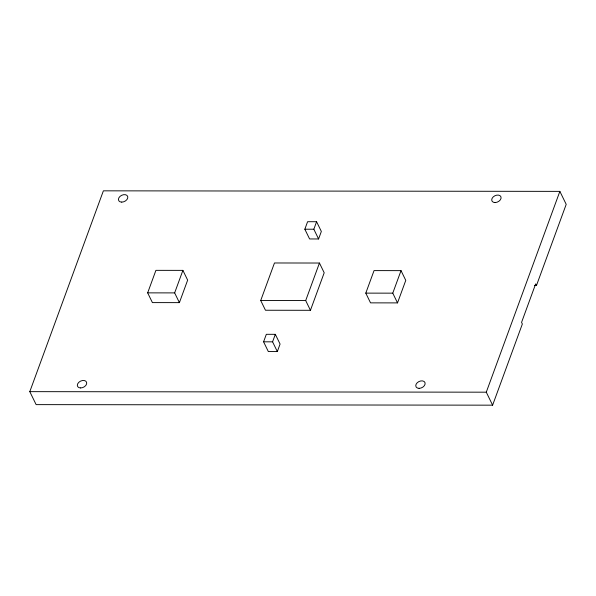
<?xml version="1.0" encoding="UTF-8"?>
<svg xmlns="http://www.w3.org/2000/svg" width="596" height="596" viewBox="0 0 596 596"><rect width="100%" height="100%" fill="white"/><g stroke="black" fill="none" stroke-linecap="round" stroke-linejoin="round"><path stroke-width="0.89" d="M536.46 285.521L535.662 283.905L521.567 322.376L522.357 323.993L492.616 405.168L36.133 404.624L29.8 391.647L103.384 190.832L559.867 191.376L566.2 204.353L536.46 285.521L534.597 285.521M147.666 292.867L155.914 270.346L182.898 270.375L187.651 280.12L179.396 302.634L152.412 302.604L147.666 292.867L174.65 292.897L179.396 302.634M174.65 292.897L182.898 270.375M260.72 300.511L274.473 262.978L319.449 263.03L324.194 272.767L310.441 310.3L265.473 310.248L260.72 300.511L305.696 300.563L310.441 310.3M263.581 341.821L266.33 334.311L275.322 334.326L280.075 344.063L277.326 351.565L268.327 351.558L263.581 341.821L272.573 341.828L277.326 351.565M304.839 229.214L307.596 221.712L316.588 221.719L321.341 231.457L318.584 238.966L309.592 238.951L304.839 229.214L313.839 229.229L318.584 238.966M272.573 341.828L275.322 334.326M313.839 229.229L316.588 221.719M305.696 300.563L319.449 263.03M365.788 293.128L374.042 270.606L401.026 270.636L405.772 280.373L397.517 302.895L370.533 302.865L365.788 293.128L392.771 293.157L397.517 302.895M392.771 293.157L401.026 270.636M492.616 405.168L486.284 392.183L559.867 191.376M29.8 391.647L486.284 392.183M80.646 387.951A4.962 3.405 -26 0 0 86.606 382.327A4.962 3.405 -26 0 0 78.814 382.312A4.962 3.405 -26 0 0 80.646 387.951M419.07 388.346A4.962 3.405 -26 0 0 425.03 382.721A4.962 3.405 -26 0 0 417.245 382.714A4.962 3.405 -26 0 0 419.07 388.346M495.03 202.558A4.962 3.405 -26 0 0 500.983 196.933A4.962 3.405 -26 0 0 493.197 196.926A4.962 3.405 -26 0 0 495.03 202.558M121.748 202.119A4.962 3.405 -26 0 0 127.7 196.494A4.962 3.405 -26 0 0 119.915 196.486A4.962 3.405 -26 0 0 121.748 202.119"/></g></svg>
